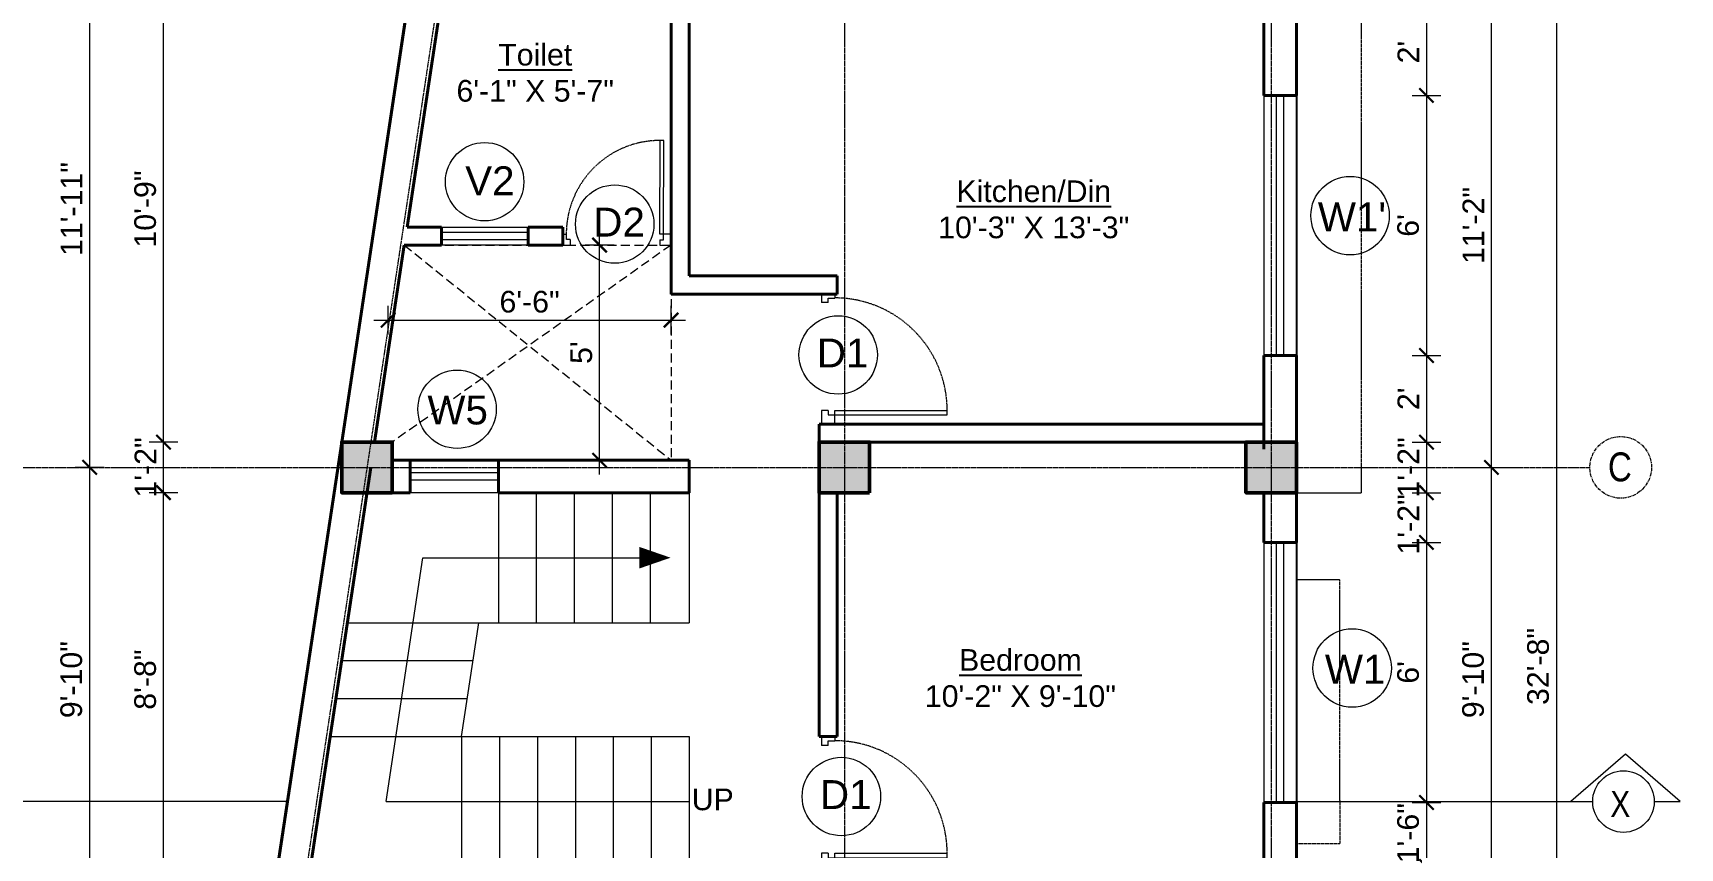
# Model space of a CAD drawing. Header units: inches. Extents: x 135267 to 147066, y -21506 to -19082.
# Drawn here: x 138100.8 to 138557, y -19623.5 to -19397.9 of the extents above; entities that cross this region are included whole.
import ezdxf

# ---------------------------------------------------------------- set-up
doc = ezdxf.new("R2010")
doc.units = ezdxf.units.IN
doc.header["$LTSCALE"] = 0.5
doc.header["$MEASUREMENT"] = 0
doc.header["$PDMODE"] = 66
doc.linetypes.add('CENTER', pattern=[2, 1.25, -0.25, 0.25, -0.25])
doc.linetypes.add('HIDDEN', pattern=[0.375, 0.25, -0.125])
for name, color, linetype, lineweight in [('Annotate-Lite.w', 177, 'Continuous', 9), ('Annotations-Bold.w', 177, 'Continuous', 13), ('C-COLUMN', 1, 'Continuous', 50), ('DIM', 4, 'Continuous', 5), ('DIM 1-100', 4, 'Continuous', 13), ('Door-Window.w', 4, 'Continuous', 15), ('HACTH', 253, 'Continuous', 9), ('stair', 132, 'Continuous', 13), ('TEXT', 220, 'Continuous', 9), ('wall', 1, 'Continuous', 40), ('window', 4, 'Continuous', 13)]:
    doc.layers.add(name, color=color, linetype=linetype, lineweight=lineweight)
doc.styles.add('ARAIL', font='ARIALN.TTF')
doc.styles.add('arial.', font='arial.ttf')
doc.styles.add('gaurav', font='arial.ttf')
doc.styles.get("Standard").update_dxf_attribs({"font": 'arial.ttf'})
doc.dimstyles.new('1 by 96', dxfattribs={"dimtxt": 6, "dimasz": 4, "dimexe": 4, "dimexo": 4, "dimgap": 2, "dimtad": 1, "dimdec": 0, "dimzin": 0, "dimdsep": 46, "dimlunit": 4, "dimtxsty": 'Standard', "dimblk": 'ARCHTICK', "dimcen": 0, "dimdle": 4, "dimadec": 0, "dimazin": 0, "dimtfac": 1, "dimtdec": 0, "dimtix": 1, "dimtofl": 0, "dimtmove": 1, "dimatfit": 3, "dimldrblk": 'ARCHTICK', "dimfxl": 4, "dimfxlon": 1, "dimtolj": 1, "dimtzin": 0, "dimlwd": -1, "dimlwe": -1, "dimarcsym": 0})

# ---------------------------------------------------------------- blocks, each defined once
blk = doc.blocks.new('3-0')
at = {"ltscale": 3}
for p, q in [((11063.05, 10097.68), (11065.97, 10099.9)), ((11063.05, 10097.68), (11064.53, 10095.73)), ((11065.25, 10097.81), (11066.71, 10098.92)), ((11065.99, 10096.84), (11065.25, 10097.81)), ((11065.97, 10099.9), (11066.71, 10098.92)), ((11065.99, 10096.84), (11064.53, 10095.73)), ((11085.5, 10074.13), (11110.32, 10092.96)), ((11086.24, 10073.15), (11111.05, 10091.97)), ((11111.05, 10091.97), (11110.32, 10092.96)), ((11084.04, 10073.02), (11082.57, 10071.91)), ((11082.57, 10071.91), (11084.79, 10068.98)), ((11084.04, 10073.02), (11084.78, 10072.04)), ((11084.78, 10072.04), (11086.24, 10073.15)), ((11084.79, 10068.98), (11087.72, 10071.2)), ((11086.24, 10073.15), (11085.5, 10074.13)), ((11087.72, 10071.2), (11086.24, 10073.15))]:
    blk.add_line(p, q, dxfattribs=at)
at = {"layer": 'Door-Window.w', "color": 9, "linetype": 'HIDDEN', "lineweight": 18}
blk.add_arc((11085.5, 10074.13), 31.16, 37.1906, 127.1465, dxfattribs=at)
blk = doc.blocks.new('_ArchTick')
at = {"color": 0, "linetype": 'ByBlock', "const_width": 0.15}
blk.add_lwpolyline([(-0.5, -0.5), (0.5, 0.5)], dxfattribs=at)
blk = doc.blocks.new('*D717')
at = {"layer": 'Defpoints', "color": 0, "transparency": 16777216}
for p in [(138137, -19525.12), (138186.35, -19525.12), (138168.61, -19628.62)]:
    blk.add_point(p, dxfattribs=at)
at = {"layer": 'DIM 1-100', "color": 0, "transparency": 16777216}
for p, q in [((138137, -19632.62), (138137, -19521.12)), ((138141, -19525.12), (138133, -19525.12)), ((138141, -19628.62), (138133, -19628.62))]:
    blk.add_line(p, q, dxfattribs=at)
at = {"layer": 'DIM 1-100', "color": 0, "transparency": 16777216, "xscale": 4, "yscale": 4, "zscale": 4}
for p, rotation in [((138137, -19525.12), 90), ((138137, -19628.62), 270)]:
    blk.add_blockref('_ArchTick', p, dxfattribs=dict(at, rotation=rotation))
at = {"layer": 'DIM 1-100', "color": 0, "transparency": 16777216, "insert": (138131.94, -19576.87), "char_height": 6, "attachment_point": 5, "rotation": 90}
blk.add_mtext('\\A1;8\'-8"', dxfattribs=at)
blk = doc.blocks.new('*D718')
at = {"layer": 'Defpoints', "color": 0, "transparency": 16777216}
for p in [(138137, -19511.12), (138186.35, -19511.12), (138186.35, -19525.12)]:
    blk.add_point(p, dxfattribs=at)
at = {"layer": 'DIM 1-100', "color": 0, "transparency": 16777216}
for p, q in [((138141, -19511.12), (138133, -19511.12)), ((138137, -19529.12), (138137, -19507.12)), ((138141, -19525.12), (138133, -19525.12))]:
    blk.add_line(p, q, dxfattribs=at)
at = {"layer": 'DIM 1-100', "color": 0, "transparency": 16777216, "xscale": 4, "yscale": 4, "zscale": 4}
for p, rotation in [((138137, -19511.12), 90), ((138137, -19525.12), 270)]:
    blk.add_blockref('_ArchTick', p, dxfattribs=dict(at, rotation=rotation))
at = {"layer": 'DIM 1-100', "color": 0, "transparency": 16777216, "insert": (138131.99, -19518.12), "char_height": 6, "attachment_point": 5, "rotation": 90}
blk.add_mtext('\\A1;1\'-2"', dxfattribs=at)
blk = doc.blocks.new('*D719')
at = {"layer": 'Defpoints', "color": 0, "transparency": 16777216}
for p in [(138137, -19382.06), (138207.96, -19382.06), (138186.35, -19511.12)]:
    blk.add_point(p, dxfattribs=at)
at = {"layer": 'DIM 1-100', "color": 0, "transparency": 16777216}
for p, q in [((138137, -19515.12), (138137, -19378.06)), ((138141, -19382.06), (138133, -19382.06)), ((138141, -19511.12), (138133, -19511.12))]:
    blk.add_line(p, q, dxfattribs=at)
at = {"layer": 'DIM 1-100', "color": 0, "transparency": 16777216, "xscale": 4, "yscale": 4, "zscale": 4}
for p, rotation in [((138137, -19382.06), 90), ((138137, -19511.12), 270)]:
    blk.add_blockref('_ArchTick', p, dxfattribs=dict(at, rotation=rotation))
at = {"layer": 'DIM 1-100', "color": 0, "transparency": 16777216, "insert": (138131.94, -19446.59), "char_height": 6, "attachment_point": 5, "rotation": 90}
blk.add_mtext('\\A1;10\'-9"', dxfattribs=at)
blk = doc.blocks.new('*D705')
at = {"layer": 'Defpoints', "color": 0, "transparency": 16777216}
for p in [(138214.96, -19375.06), (138116.53, -19518.12), (138193.35, -19518.12)]:
    blk.add_point(p, dxfattribs=at)
at = {"layer": 'DIM 1-100', "color": 0, "transparency": 16777216}
for p, q in [((138116.53, -19371.06), (138116.53, -19522.12)), ((138120.53, -19375.06), (138112.53, -19375.06)), ((138120.53, -19518.12), (138112.53, -19518.12))]:
    blk.add_line(p, q, dxfattribs=at)
at = {"layer": 'DIM 1-100', "color": 0, "transparency": 16777216, "xscale": 4, "yscale": 4, "zscale": 4}
for p, rotation in [((138116.53, -19375.06), 90), ((138116.53, -19518.12), 270)]:
    blk.add_blockref('_ArchTick', p, dxfattribs=dict(at, rotation=rotation))
at = {"layer": 'DIM 1-100', "color": 0, "transparency": 16777216, "insert": (138111.52, -19446.59), "char_height": 6, "attachment_point": 5, "rotation": 90}
blk.add_mtext('\\A1;11\'-11"', dxfattribs=at)
blk = doc.blocks.new('*D706')
at = {"layer": 'Defpoints', "color": 0, "transparency": 16777216}
for p in [(138193.35, -19518.12), (138116.53, -19635.62), (138175.61, -19635.62)]:
    blk.add_point(p, dxfattribs=at)
at = {"layer": 'DIM 1-100', "color": 0, "transparency": 16777216}
for p, q in [((138116.53, -19514.12), (138116.53, -19639.62)), ((138120.53, -19518.12), (138112.53, -19518.12)), ((138120.53, -19635.62), (138112.53, -19635.62))]:
    blk.add_line(p, q, dxfattribs=at)
at = {"layer": 'DIM 1-100', "color": 0, "transparency": 16777216, "xscale": 4, "yscale": 4, "zscale": 4}
for p, rotation in [((138116.53, -19518.12), 90), ((138116.53, -19635.62), 270)]:
    blk.add_blockref('_ArchTick', p, dxfattribs=dict(at, rotation=rotation))
at = {"layer": 'DIM 1-100', "color": 0, "transparency": 16777216, "insert": (138111.47, -19576.87), "char_height": 6, "attachment_point": 5, "rotation": 90}
blk.add_mtext('\\A1;9\'-10"', dxfattribs=at)
blk = doc.blocks.new('*D708')
at = {"layer": 'Defpoints', "color": 0, "transparency": 16777216}
for p in [(138097.28, -19367.59), (138208.02, -19367.59), (138149.49, -19769.27)]:
    blk.add_point(p, dxfattribs=at)
at = {"layer": 'DIM 1-100', "color": 0, "transparency": 16777216}
for p, q in [((138097.28, -19773.27), (138097.28, -19363.59)), ((138101.28, -19367.59), (138093.28, -19367.59)), ((138101.28, -19769.27), (138093.28, -19769.27))]:
    blk.add_line(p, q, dxfattribs=at)
at = {"layer": 'DIM 1-100', "color": 0, "transparency": 16777216, "xscale": 4, "yscale": 4, "zscale": 4}
for p, rotation in [((138097.28, -19367.59), 90), ((138097.28, -19769.27), 270)]:
    blk.add_blockref('_ArchTick', p, dxfattribs=dict(at, rotation=rotation))
at = {"layer": 'DIM 1-100', "color": 0, "transparency": 16777216, "insert": (138092.22, -19568.43), "char_height": 6, "attachment_point": 5, "rotation": 90}
blk.add_mtext('\\A1;33\'-6"', dxfattribs=at)
blk = doc.blocks.new('*D722')
at = {"layer": 'Defpoints', "color": 0, "transparency": 16777216}
for p in [(138450.79, -19391.17), (138450.79, -19415.14), (138486.79, -19415.14)]:
    blk.add_point(p, dxfattribs=at)
at = {"layer": 'DIM 1-100', "color": 0, "transparency": 16777216}
for p, q in [((138486.79, -19387.17), (138486.79, -19419.14)), ((138482.79, -19391.17), (138490.79, -19391.17)), ((138482.79, -19415.14), (138490.79, -19415.14))]:
    blk.add_line(p, q, dxfattribs=at)
at = {"layer": 'DIM 1-100', "color": 0, "transparency": 16777216, "xscale": 4, "yscale": 4, "zscale": 4}
for p, rotation in [((138486.79, -19391.17), 90), ((138486.79, -19415.14), 270)]:
    blk.add_blockref('_ArchTick', p, dxfattribs=dict(at, rotation=rotation))
at = {"layer": 'DIM 1-100', "color": 0, "transparency": 16777216, "insert": (138481.77, -19403.15), "char_height": 6, "attachment_point": 5, "rotation": 90}
blk.add_mtext("\\A1;2'", dxfattribs=at)
blk = doc.blocks.new('*D723')
at = {"layer": 'Defpoints', "color": 0, "transparency": 16777216}
for p in [(138450.79, -19415.14), (138450.79, -19487.14), (138486.79, -19487.14)]:
    blk.add_point(p, dxfattribs=at)
at = {"layer": 'DIM 1-100', "color": 0, "transparency": 16777216}
for p, q in [((138482.79, -19415.14), (138490.79, -19415.14)), ((138486.79, -19411.14), (138486.79, -19491.14)), ((138482.79, -19487.14), (138490.79, -19487.14))]:
    blk.add_line(p, q, dxfattribs=at)
at = {"layer": 'DIM 1-100', "color": 0, "transparency": 16777216, "xscale": 4, "yscale": 4, "zscale": 4}
for p, rotation in [((138486.79, -19415.14), 90), ((138486.79, -19487.14), 270)]:
    blk.add_blockref('_ArchTick', p, dxfattribs=dict(at, rotation=rotation))
at = {"layer": 'DIM 1-100', "color": 0, "transparency": 16777216, "insert": (138481.72, -19451.14), "char_height": 6, "attachment_point": 5, "rotation": 90}
blk.add_mtext("\\A1;6'", dxfattribs=at)
blk = doc.blocks.new('*D724')
at = {"layer": 'Defpoints', "color": 0, "transparency": 16777216}
for p in [(138450.79, -19487.14), (138450.79, -19511.12), (138486.79, -19511.12)]:
    blk.add_point(p, dxfattribs=at)
at = {"layer": 'DIM 1-100', "color": 0, "transparency": 16777216}
for p, q in [((138486.79, -19483.14), (138486.79, -19515.12)), ((138482.79, -19487.14), (138490.79, -19487.14)), ((138482.79, -19511.12), (138490.79, -19511.12))]:
    blk.add_line(p, q, dxfattribs=at)
at = {"layer": 'DIM 1-100', "color": 0, "transparency": 16777216, "xscale": 4, "yscale": 4, "zscale": 4}
for p, rotation in [((138486.79, -19487.14), 90), ((138486.79, -19511.12), 270)]:
    blk.add_blockref('_ArchTick', p, dxfattribs=dict(at, rotation=rotation))
at = {"layer": 'DIM 1-100', "color": 0, "transparency": 16777216, "insert": (138481.77, -19499.13), "char_height": 6, "attachment_point": 5, "rotation": 90}
blk.add_mtext("\\A1;2'", dxfattribs=at)
blk = doc.blocks.new('*D725')
at = {"layer": 'Defpoints', "color": 0, "transparency": 16777216}
for p in [(138450.79, -19511.12), (138450.79, -19525.12), (138486.79, -19525.12)]:
    blk.add_point(p, dxfattribs=at)
at = {"layer": 'DIM 1-100', "color": 0, "transparency": 16777216}
for p, q in [((138482.79, -19511.12), (138490.79, -19511.12)), ((138486.79, -19507.12), (138486.79, -19529.12)), ((138482.79, -19525.12), (138490.79, -19525.12))]:
    blk.add_line(p, q, dxfattribs=at)
at = {"layer": 'DIM 1-100', "color": 0, "transparency": 16777216, "xscale": 4, "yscale": 4, "zscale": 4}
for p, rotation in [((138486.79, -19511.12), 90), ((138486.79, -19525.12), 270)]:
    blk.add_blockref('_ArchTick', p, dxfattribs=dict(at, rotation=rotation))
at = {"layer": 'DIM 1-100', "color": 0, "transparency": 16777216, "insert": (138481.77, -19518.12), "char_height": 6, "attachment_point": 5, "rotation": 90}
blk.add_mtext('\\A1;1\'-2"', dxfattribs=at)
blk = doc.blocks.new('*D726')
at = {"layer": 'Defpoints', "color": 0, "transparency": 16777216}
for p in [(138450.79, -19525.12), (138450.79, -19538.87), (138486.79, -19538.87)]:
    blk.add_point(p, dxfattribs=at)
at = {"layer": 'DIM 1-100', "color": 0, "transparency": 16777216}
for p, q in [((138486.79, -19521.12), (138486.79, -19542.87)), ((138482.79, -19525.12), (138490.79, -19525.12)), ((138482.79, -19538.87), (138490.79, -19538.87))]:
    blk.add_line(p, q, dxfattribs=at)
at = {"layer": 'DIM 1-100', "color": 0, "transparency": 16777216, "xscale": 4, "yscale": 4, "zscale": 4}
for p, rotation in [((138486.79, -19525.12), 90), ((138486.79, -19538.87), 270)]:
    blk.add_blockref('_ArchTick', p, dxfattribs=dict(at, rotation=rotation))
at = {"layer": 'DIM 1-100', "color": 0, "transparency": 16777216, "insert": (138481.77, -19533.89), "char_height": 6, "attachment_point": 5, "rotation": 90}
blk.add_mtext('\\A1;1\'-2"', dxfattribs=at)
blk = doc.blocks.new('*D727')
at = {"layer": 'Defpoints', "color": 0, "transparency": 16777216}
for p in [(138450.79, -19538.87), (138450.79, -19610.87), (138486.79, -19610.87)]:
    blk.add_point(p, dxfattribs=at)
at = {"layer": 'DIM 1-100', "color": 0, "transparency": 16777216}
for p, q in [((138486.79, -19534.87), (138486.79, -19614.87)), ((138482.79, -19538.87), (138490.79, -19538.87)), ((138482.79, -19610.87), (138490.79, -19610.87))]:
    blk.add_line(p, q, dxfattribs=at)
at = {"layer": 'DIM 1-100', "color": 0, "transparency": 16777216, "xscale": 4, "yscale": 4, "zscale": 4}
for p, rotation in [((138486.79, -19538.87), 90), ((138486.79, -19610.87), 270)]:
    blk.add_blockref('_ArchTick', p, dxfattribs=dict(at, rotation=rotation))
at = {"layer": 'DIM 1-100', "color": 0, "transparency": 16777216, "insert": (138481.72, -19574.87), "char_height": 6, "attachment_point": 5, "rotation": 90}
blk.add_mtext("\\A1;6'", dxfattribs=at)
blk = doc.blocks.new('*D653')
at = {"layer": 'Defpoints', "color": 0, "transparency": 16777216}
for p in [(138450.79, -19610.87), (138450.79, -19628.62), (138486.79, -19628.62)]:
    blk.add_point(p, dxfattribs=at)
at = {"layer": 'DIM 1-100', "color": 0, "transparency": 16777216}
for p, q in [((138486.79, -19606.87), (138486.79, -19632.62)), ((138482.79, -19610.87), (138490.79, -19610.87)), ((138482.79, -19628.62), (138490.79, -19628.62))]:
    blk.add_line(p, q, dxfattribs=at)
at = {"layer": 'DIM 1-100', "color": 0, "transparency": 16777216, "xscale": 4, "yscale": 4, "zscale": 4}
for p, rotation in [((138486.79, -19610.87), 90), ((138486.79, -19628.62), 270)]:
    blk.add_blockref('_ArchTick', p, dxfattribs=dict(at, rotation=rotation))
at = {"layer": 'DIM 1-100', "color": 0, "transparency": 16777216, "insert": (138481.72, -19619.38), "char_height": 6, "attachment_point": 5, "rotation": 90}
blk.add_mtext('\\A1;1\'-6"', dxfattribs=at)
blk = doc.blocks.new('*D733')
at = {"layer": 'Defpoints', "color": 0, "transparency": 16777216}
for p in [(138450.79, -19518.12), (138504.79, -19518.12), (138450.79, -19635.62)]:
    blk.add_point(p, dxfattribs=at)
at = {"layer": 'DIM 1-100', "color": 0, "transparency": 16777216}
for p, q in [((138504.79, -19639.62), (138504.79, -19514.12)), ((138500.79, -19518.12), (138508.79, -19518.12)), ((138500.79, -19635.62), (138508.79, -19635.62))]:
    blk.add_line(p, q, dxfattribs=at)
at = {"layer": 'DIM 1-100', "color": 0, "transparency": 16777216, "xscale": 4, "yscale": 4, "zscale": 4}
for p, rotation in [((138504.79, -19518.12), 90), ((138504.79, -19635.62), 270)]:
    blk.add_blockref('_ArchTick', p, dxfattribs=dict(at, rotation=rotation))
at = {"layer": 'DIM 1-100', "color": 0, "transparency": 16777216, "insert": (138499.72, -19576.87), "char_height": 6, "attachment_point": 5, "rotation": 90}
blk.add_mtext('\\A1;9\'-10"', dxfattribs=at)
blk = doc.blocks.new('*D734')
at = {"layer": 'Defpoints', "color": 0, "transparency": 16777216}
for p in [(138450.79, -19384.17), (138504.79, -19384.17), (138450.79, -19518.12)]:
    blk.add_point(p, dxfattribs=at)
at = {"layer": 'DIM 1-100', "color": 0, "transparency": 16777216}
for p, q in [((138504.79, -19522.12), (138504.79, -19380.17)), ((138500.79, -19384.17), (138508.79, -19384.17)), ((138500.79, -19518.12), (138508.79, -19518.12))]:
    blk.add_line(p, q, dxfattribs=at)
at = {"layer": 'DIM 1-100', "color": 0, "transparency": 16777216, "xscale": 4, "yscale": 4, "zscale": 4}
for p, rotation in [((138504.79, -19384.17), 90), ((138504.79, -19518.12), 270)]:
    blk.add_blockref('_ArchTick', p, dxfattribs=dict(at, rotation=rotation))
at = {"layer": 'DIM 1-100', "color": 0, "transparency": 16777216, "insert": (138499.77, -19451.14), "char_height": 6, "attachment_point": 5, "rotation": 90}
blk.add_mtext('\\A1;11\'-2"', dxfattribs=at)
blk = doc.blocks.new('*D655')
at = {"layer": 'Defpoints', "color": 0, "transparency": 16777216}
for p in [(138450.79, -19377.17), (138450.79, -19769.27), (138522.79, -19769.27)]:
    blk.add_point(p, dxfattribs=at)
at = {"layer": 'DIM 1-100', "color": 0, "transparency": 16777216}
for p, q in [((138522.79, -19373.17), (138522.79, -19773.27)), ((138518.79, -19377.17), (138526.79, -19377.17)), ((138518.79, -19769.27), (138526.79, -19769.27))]:
    blk.add_line(p, q, dxfattribs=at)
at = {"layer": 'DIM 1-100', "color": 0, "transparency": 16777216, "xscale": 4, "yscale": 4, "zscale": 4}
for p, rotation in [((138522.79, -19377.17), 90), ((138522.79, -19769.27), 270)]:
    blk.add_blockref('_ArchTick', p, dxfattribs=dict(at, rotation=rotation))
at = {"layer": 'DIM 1-100', "color": 0, "transparency": 16777216, "insert": (138517.72, -19573.22), "char_height": 6, "attachment_point": 5, "rotation": 90}
blk.add_mtext('\\A1;32\'-8"', dxfattribs=at)
blk = doc.blocks.new('*D659')
at = {"layer": 'Defpoints', "color": 0, "transparency": 16777216}
for p in [(138257.78, -19456.58), (138277.56, -19456.58), (138277.56, -19516.12)]:
    blk.add_point(p, dxfattribs=at)
at = {"layer": 'DIM 1-100', "color": 0, "transparency": 16777216}
for p, q in [((138257.78, -19520.12), (138257.78, -19452.58)), ((138261.78, -19456.58), (138253.78, -19456.58)), ((138261.78, -19516.12), (138253.78, -19516.12))]:
    blk.add_line(p, q, dxfattribs=at)
at = {"layer": 'DIM 1-100', "color": 0, "transparency": 16777216, "xscale": 4, "yscale": 4, "zscale": 4}
for p, rotation in [((138257.78, -19456.58), 90), ((138257.78, -19516.12), 270)]:
    blk.add_blockref('_ArchTick', p, dxfattribs=dict(at, rotation=rotation))
at = {"layer": 'DIM 1-100', "color": 0, "transparency": 16777216, "insert": (138252.73, -19486.35), "char_height": 6, "attachment_point": 5, "rotation": 90}
blk.add_mtext("\\A1;5'", dxfattribs=at)
blk = doc.blocks.new('*D660')
at = {"layer": 'Defpoints', "color": 0, "transparency": 16777216}
for p in [(138277.56, -19477.35), (138199.22, -19486.16), (138277.56, -19486.35)]:
    blk.add_point(p, dxfattribs=at)
at = {"layer": 'DIM 1-100', "color": 0, "transparency": 16777216}
for p, q in [((138199.22, -19481.35), (138199.22, -19473.35)), ((138277.56, -19481.35), (138277.56, -19473.35)), ((138195.22, -19477.35), (138281.56, -19477.35))]:
    blk.add_line(p, q, dxfattribs=at)
at = {"layer": 'DIM 1-100', "color": 0, "transparency": 16777216, "xscale": 4, "yscale": 4, "zscale": 4, "rotation": 180}
blk.add_blockref('_ArchTick', (138199.22, -19477.35), dxfattribs=at)
at = {"layer": 'DIM 1-100', "color": 0, "transparency": 16777216, "xscale": 4, "yscale": 4, "zscale": 4}
blk.add_blockref('_ArchTick', (138277.56, -19477.35), dxfattribs=at)
at = {"layer": 'DIM 1-100', "color": 0, "transparency": 16777216, "insert": (138238.39, -19472.29), "char_height": 6, "attachment_point": 5}
blk.add_mtext('\\A1;6\'-6"', dxfattribs=at)

msp = doc.modelspace()

# ---------------------------------------------------------------- hatches: boundary and pattern name
at = {"layer": 'C-COLUMN'}
h = msp.add_hatch(color=256, dxfattribs=at)
h.dxf.hatch_style = 1
h.paths.add_polyline_path([(138186.35, -19511.12), (138186.35, -19525.12), (138200.35, -19525.12), (138200.35, -19511.12)])
h = msp.add_hatch(color=256, dxfattribs=at)
h.dxf.hatch_style = 1
h.paths.add_polyline_path([(138318.56, -19511.12), (138318.56, -19525.12), (138332.56, -19525.12), (138332.56, -19511.12)])
h = msp.add_hatch(color=256, dxfattribs=at)
h.dxf.hatch_style = 1
h.paths.add_polyline_path([(138436.79, -19511.12), (138436.79, -19525.12), (138450.79, -19525.12), (138450.79, -19511.12)])

# ---------------------------------------------------------------- linework, layer by layer
at = {"layer": 'Annotate-Lite.w', "ltscale": 0.005}
for centre in [(138225.93, -19439.04), (138465.64, -19448.43), (138261.96, -19450.77), (138323.86, -19486.99), (138218.31, -19502.02), (138466.2, -19573.66), (138324.74, -19609.24)]:
    msp.add_circle(centre, 10.86, dxfattribs=at)
at = {"layer": 'Annotations-Bold.w', "linetype": 'CENTER', "ltscale": 0.3}
for p, q in [((138325.56, -19292.05), (138325.56, -19852.27)), ((138443.79, -19292.05), (138443.79, -19852.27)), ((138085.31, -19518.12), (138532.06, -19518.12))]:
    msp.add_line(p, q, dxfattribs=at)
msp.add_lwpolyline([(138214.96, -19292.05), (138214.96, -19375.06), (138193.35, -19518.12), (138175.61, -19635.62), (138156.49, -19762.27), (138156.49, -19852.27)], dxfattribs=at)
at = {"layer": 'Annotations-Bold.w', "linetype": 'CENTER', "ltscale": 1.5}
msp.add_circle((138540.59, -19518.12), 8.53, dxfattribs=at)
at = {"layer": 'C-COLUMN'}
for points in [[(138200.35, -19525.12), (138200.35, -19511.12), (138186.35, -19511.12), (138186.35, -19525.12)], [(138332.56, -19525.12), (138332.56, -19511.12), (138318.56, -19511.12), (138318.56, -19525.12)], [(138450.79, -19525.12), (138450.79, -19511.12), (138436.79, -19511.12), (138436.79, -19525.12)]]:
    msp.add_lwpolyline(points, close=True, dxfattribs=at)
at = {"layer": 'Defpoints'}
msp.add_lwpolyline([(138208.02, -19367.59), (138450.79, -19377.17), (138450.79, -19769.27), (138147.39, -19769.16), (138208.02, -19367.59)], dxfattribs=at)
at = {"layer": 'DIM'}
for p, q in [((138198.63, -19610.62), (138208.83, -19543.12)), ((138208.83, -19543.12), (138268.75, -19543.12, 0)), ((138198.63, -19610.62), (138282.56, -19610.62))]:
    msp.add_line(p, q, dxfattribs=at)
at = {"layer": 'HACTH', "linetype": 'HIDDEN', "ltscale": 0.3}
for p, q in [((138468.79, -19516.12), (138468.79, -19386.88)), ((138468.79, -19525.12), (138468.79, -19516.12)), ((138450.79, -19525.12), (138468.79, -19525.12)), ((138450.79, -19549.12), (138462.79, -19549.12)), ((138450.79, -19549.12), (138462.79, -19549.12)), ((138462.79, -19610.37), (138462.79, -19549.12)), ((138462.79, -19610.37), (138462.79, -19549.12)), ((138462.79, -19610.37), (138462.79, -19622.37)), ((138462.79, -19610.37), (138462.79, -19622.37)), ((138462.79, -19622.37), (138450.79, -19622.37)), ((138462.79, -19622.37), (138450.79, -19622.37))]:
    msp.add_line(p, q, dxfattribs=at)
at = {"layer": 'HACTH', "linetype": 'HIDDEN', "ltscale": 20}
for p, q in [((138277.56, -19456.58), (138200.35, -19511.12)), ((138203.69, -19456.58), (138277.56, -19516.12))]:
    msp.add_line(p, q, dxfattribs=at)
msp.add_lwpolyline([(138277.56, -19456.58), (138277.56, -19516.12), (138200.35, -19516.12), (138200.35, -19511.12), (138195.45, -19511.12), (138203.69, -19456.58), (138277.56, -19456.58)], dxfattribs=at)
at = {"layer": 'stair', "linetype": 'ByBlock'}
for p, q in [((138282.56, -19525.12), (138282.56, -19561.12)), ((138187.9, -19561.12), (138224.31, -19561.12)), ((138219.56, -19592.62), (138224.31, -19561.12)), ((138224.31, -19561.12), (138282.56, -19561.12)), ((138186.32, -19571.62), (138222.73, -19571.62)), ((138184.73, -19582.12), (138221.14, -19582.12)), ((138183.15, -19592.62), (138219.56, -19592.62)), ((138219.56, -19592.62), (138282.56, -19592.62)), ((138219.56, -19592.62), (138219.56, -19628.62)), ((138230.06, -19592.62), (138230.06, -19628.62)), ((138240.56, -19592.62), (138240.56, -19628.62)), ((138251.06, -19592.62), (138251.06, -19628.62)), ((138261.56, -19592.62), (138261.56, -19628.62)), ((138272.06, -19592.62), (138272.06, -19628.62)), ((138282.56, -19592.62), (138282.56, -19628.62))]:
    msp.add_line(p, q, dxfattribs=at)
for points in [[(138229.75, -19525.12), (138229.75, -19561.12)], [(138240.25, -19525.12), (138240.25, -19561.12)], [(138250.75, -19525.12), (138250.75, -19561.12)], [(138261.25, -19525.12), (138261.25, -19561.12)], [(138271.75, -19525.12), (138271.75, -19561.12)]]:
    msp.add_lwpolyline(points, dxfattribs=at)
at = {"layer": 'stair', "linetype": 'ByBlock', "elevation": 0}
msp.add_lwpolyline([(138268.75, -19543.12, 6, 0, 0), (138277.43, -19543.12, 0, 0, 0)], format="xyseb", dxfattribs=at)
at = {"layer": 'TEXT'}
for points in [[(138549.88, -19610.62), (138557.02, -19610.62), (138541.88, -19597.54), (138526.74, -19610.62)], [(138171.33, -19610.62), (138088.06, -19610.62)], [(138450.79, -19610.62), (138532.81, -19610.62)]]:
    msp.add_lwpolyline(points, dxfattribs=at)
msp.add_circle((138541.35, -19610.62), 8.53, dxfattribs=at)
at = {"layer": 'wall'}
for p, q in [((138208.02, -19367.59), (138194.58, -19456.58)), ((138208.02, -19367.59), (138194.58, -19456.58)), ((138277.56, -19470.12), (138277.56, -19379.34)), ((138282.56, -19465.12), (138282.56, -19379.54)), ((138441.79, -19415.14), (138450.79, -19415.14)), ((138204.44, -19451.58), (138214, -19451.58)), ((138214, -19451.58), (138214, -19456.58)), ((138238, -19451.58), (138247.56, -19451.58)), ((138238, -19451.58), (138238, -19456.58)), ((138247.56, -19451.58), (138247.56, -19456.58)), ((138194.58, -19456.58), (138186.35, -19511.12)), ((138203.69, -19456.58), (138214, -19456.58)), ((138238, -19456.58), (138247.56, -19456.58)), ((138282.56, -19465.12), (138323.56, -19465.12)), ((138323.56, -19470.12), (138323.56, -19465.12)), ((138277.56, -19470.12), (138323.56, -19470.12)), ((138441.79, -19487.14), (138450.79, -19487.14)), ((138318.56, -19506.12), (138441.79, -19506.12)), ((138318.56, -19511.12), (138318.56, -19506.12)), ((138186.35, -19511.12), (138149.49, -19755.27)), ((138186.35, -19511.12), (138149.49, -19755.27)), ((138332.56, -19511.12), (138436.79, -19511.12)), ((138282.56, -19516.12), (138200.35, -19516.12)), ((138205.35, -19525.12), (138205.35, -19516.12)), ((138229.75, -19525.12), (138229.75, -19516.12)), ((138282.56, -19525.12), (138282.56, -19516.12)), ((138205.35, -19525.12), (138193.34, -19525.12)), ((138282.56, -19525.12), (138229.75, -19525.12)), ((138318.56, -19592.62), (138318.56, -19525.12)), ((138323.56, -19592.62), (138323.56, -19525.12)), ((138441.79, -19538.87), (138450.79, -19538.87)), ((138318.56, -19592.62), (138323.56, -19592.62)), ((138441.79, -19610.87), (138450.79, -19610.87))]:
    msp.add_line(p, q, dxfattribs=at)
for points in [[(138450.79, -19415.14), (138450.79, -19377.17), (138208.02, -19367.59), (138194.58, -19456.58)], [(138215.72, -19376.9), (138204.44, -19451.58)], [(138441.79, -19415.14), (138441.79, -19389.17)], [(138207.68, -19430.12), (138204.44, -19451.58)], [(138203.69, -19456.58), (138195.45, -19511.12)], [(138203.69, -19456.58), (138195.45, -19511.12)], [(138441.79, -19513.12), (138441.79, -19487.14)], [(138450.79, -19538.87), (138450.79, -19487.14)], [(138186.35, -19511.12), (138149.49, -19755.27)], [(138194.4, -19518.12), (138156.48, -19769.27)], [(138194.4, -19518.12), (138156.48, -19769.27)], [(138441.79, -19538.87), (138441.79, -19525.12)], [(138441.79, -19628.62), (138441.79, -19610.87)], [(138450.79, -19628.62), (138450.79, -19610.87)]]:
    msp.add_lwpolyline(points, dxfattribs=at)
at = {"layer": 'window'}
for p, q in [((138441.79, -19415.14), (138441.79, -19487.14)), ((138445.29, -19487.14), (138445.29, -19415.14)), ((138447.29, -19487.14), (138447.29, -19415.14)), ((138450.79, -19487.14), (138450.79, -19415.14)), ((138214, -19451.58), (138238, -19451.58)), ((138238, -19453.08), (138214, -19453.08)), ((138238, -19455.08), (138214, -19455.08)), ((138238, -19456.58), (138214, -19456.58)), ((138229.75, -19516.12), (138205.35, -19516.12)), ((138205.35, -19519.52), (138229.75, -19519.52)), ((138205.35, -19521.52), (138229.75, -19521.52)), ((138229.75, -19525.12), (138205.35, -19525.12)), ((138441.79, -19538.87), (138441.79, -19610.87)), ((138445.29, -19610.87), (138445.29, -19538.87)), ((138447.29, -19610.87), (138447.29, -19538.87)), ((138450.79, -19610.87), (138450.79, -19538.87))]:
    msp.add_line(p, q, dxfattribs=at)

# ---------------------------------------------------------------- block references
at = {"layer": 'Door-Window.w', "linetype": 'ByBlock'}
for p, xscale, yscale, zscale, rotation in [((139361.46, -31886.21), 0.8331589850765497, 0.8331589850765497, 0.8331589850765497, 52.73306286131275), ((123405.48, -20826.59), 0.9997910039624012, 0.9997910039624012, 0.9997910039624012, 322.8094047801953), ((123405.48, -20949.18), 0.9997910039624012, 0.9997910039624012, 0.9997910039624012, 322.8094047801953)]:
    msp.add_blockref('3-0', p, dxfattribs=dict(at, xscale=xscale, yscale=yscale, zscale=zscale, rotation=rotation))

# ---------------------------------------------------------------- texts
at = {"layer": 'Annotate-Lite.w', "ltscale": 0.005, "char_height": 8, "attachment_point": 1, "style": 'gaurav'}
for s, insert in [('V2', (138220.55, -19434.77)), ('D2', (138256.04, -19446.22)), ("W1'", (138456.71, -19444.78)), ('D1', (138317.94, -19482.44)), ('W5', (138210.08, -19498.23)), ('W1', (138458.66, -19570.01)), ('D1', (138318.82, -19604.69))]:
    msp.add_mtext_dynamic_manual_height_columns(s, width=8, gutter_width=100, heights=[0], dxfattribs=dict(at, insert=insert))
at = {"layer": 'Annotations-Bold.w', "linetype": 'CENTER', "ltscale": 1.5, "insert": (138537.05, -19513.98), "char_height": 8, "attachment_point": 1, "style": 'ARAIL'}
msp.add_mtext_dynamic_manual_height_columns('C', width=6.5393, gutter_width=100, heights=[0], dxfattribs=at)
at = {"layer": 'TEXT', "lineweight": -2, "char_height": 6, "width": 127.5059, "attachment_point": 5, "style": 'arial.'}
for s, insert in [('{\\LToilet\\P}6\'-1" X 5\'-7"', (138239.95, -19408.91)), ('{\\LKitchen/Din\\P}10\'-3" X 13\'-3"', (138378.02, -19446.72)), ('{\\LBedroom\\P}10\'-2" X 9\'-10"', (138374.33, -19576.47)), ('UP', (138289.11, -19610.07))]:
    msp.add_mtext(s, dxfattribs=dict(at, insert=insert))
at = {"layer": 'TEXT', "insert": (138537.71, -19607.67), "char_height": 7.2, "attachment_point": 1, "style": 'ARAIL'}
msp.add_mtext_dynamic_manual_height_columns('X', width=125.4648, gutter_width=90, heights=[0], dxfattribs=at)

# ---------------------------------------------------------------- dimensions: what is measured, and where the dimension line sits
at = {"layer": 'DIM 1-100'}
for base, p1, p2, angle, picture, middle in [((138097.28, -19367.59), (138149.49, -19769.27), (138208.02, -19367.59), 90, '*D708', (138092.22, -19568.43)), ((138116.53, -19518.12), (138214.96, -19375.06), (138193.35, -19518.12), 90, '*D705', (138111.52, -19446.59)), ((138522.79, -19769.27), (138450.79, -19377.17), (138450.79, -19769.27), 90, '*D655', (138517.72, -19573.22)), ((138137, -19382.06), (138186.35, -19511.12), (138207.96, -19382.06), 90, '*D719', (138131.94, -19446.59)), ((138504.79, -19384.17), (138450.79, -19518.12), (138450.79, -19384.17), 90, '*D734', (138499.77, -19451.14)), ((138486.79, -19415.14), (138450.79, -19391.17), (138450.79, -19415.14), 90, '*D722', (138481.77, -19403.15)), ((138486.79, -19487.14), (138450.79, -19415.14), (138450.79, -19487.14), 90, '*D723', (138481.72, -19451.14)), ((138257.78, -19456.58), (138277.56, -19516.12), (138277.56, -19456.58), 90, '*D659', (138252.73, -19486.35)), ((138277.56, -19477.35), (138199.22, -19486.16), (138277.56, -19486.35), 180, '*D660', (138238.39, -19472.29)), ((138486.79, -19511.12), (138450.79, -19487.14), (138450.79, -19511.12), 90, '*D724', (138481.77, -19499.13)), ((138116.53105637, -19635.62191281), (138193.35046823, -19518.12191281), (138175.60990372, -19635.62191281), 90, '*D706', (138111.46761845, -19576.87191281)), ((138504.78591823, -19518.12191281), (138450.78591823, -19635.62191281), (138450.78591823, -19518.12191281), 90, '*D733', (138499.7224803, -19576.87191281)), ((138136.99980637, -19525.12191281), (138168.60990372, -19628.62191281), (138186.35046823, -19525.12191281), 90, '*D717', (138131.93636845, -19576.87191281)), ((138486.79, -19610.87), (138450.79, -19538.87), (138450.79, -19610.87), 90, '*D727', (138481.72, -19574.87))]:
    dim = msp.add_linear_dim(base=base, p1=p1, p2=p2, angle=angle, dimstyle='1 by 96', dxfattribs=at)
    dim.commit()
    dim.dimension.update_dxf_attribs({"geometry": picture, "text_midpoint": middle})
for base, p1, p2, picture, middle in [((138137, -19511.12), (138186.35, -19525.12), (138186.35, -19511.12), '*D718', (138137, -19518.12)), ((138486.79, -19525.12), (138450.79, -19511.12), (138450.79, -19525.12), '*D725', (138486.79, -19518.12)), ((138486.79, -19538.87), (138450.79, -19525.12), (138450.79, -19538.87), '*D726', (138486.79, -19533.89)), ((138486.79, -19628.62), (138450.79, -19610.87), (138450.79, -19628.62), '*D653', (138486.79, -19619.38))]:
    dim = msp.add_linear_dim(base=base, p1=p1, p2=p2, angle=90, dimstyle='1 by 96', dxfattribs=at)
    dim.commit()
    dim.dimension.update_dxf_attribs({"geometry": picture, "text_midpoint": middle, "dimtype": 160})

doc.saveas('drawing.dxf')
